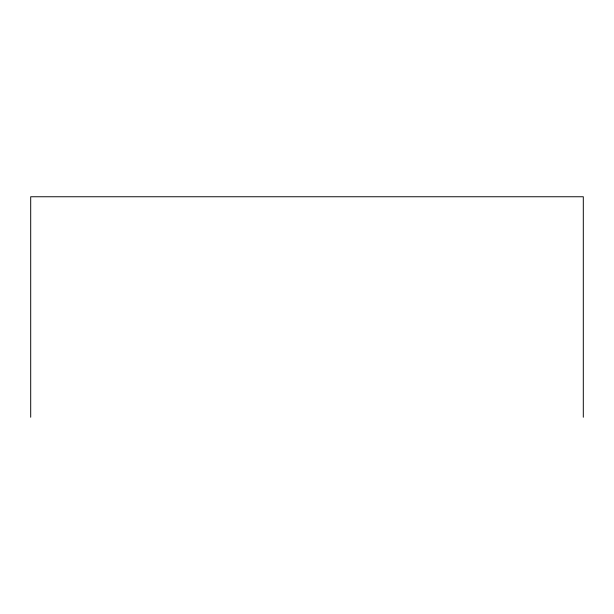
<?xml version="1.0" encoding="UTF-8"?>
<svg xmlns="http://www.w3.org/2000/svg" width="614" height="614" viewBox="0 0 614 614"><rect width="100%" height="100%" fill="white"/><g stroke="black" fill="none" stroke-linecap="round" stroke-linejoin="round"><path stroke-width="0.92" d="M583.3 417.244L583.3 196.756L30.7 196.756L30.7 417.244"/></g></svg>
